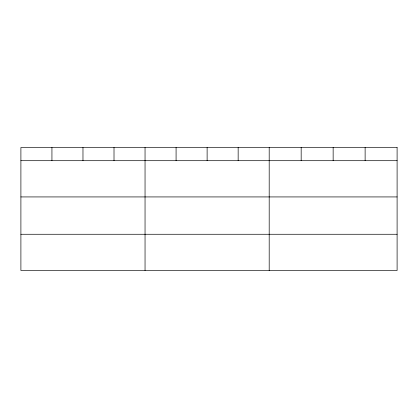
<?xml version="1.0" encoding="UTF-8"?>
<svg xmlns="http://www.w3.org/2000/svg" width="418" height="418" viewBox="0 0 418 418"><rect width="100%" height="100%" fill="white"/><g stroke="black" fill="none" stroke-linecap="round" stroke-linejoin="round"><path stroke-width="0.63" d="M20.9 160.695L397.1 160.695M20.9 196.93L397.1 196.93M20.9 234.268L397.1 234.268M365.123 147.497L365.123 160.695M333.146 147.497L333.146 160.695M301.169 147.497L301.169 160.695M269.192 147.497L269.192 270.503M238.155 147.497L238.155 160.695M207.119 147.497L207.119 160.695M176.082 147.497L176.082 160.695M145.046 147.497L145.046 270.503M114.009 147.497L114.009 160.695M82.973 147.497L82.973 160.695M51.937 147.497L51.937 160.695M397.1 147.497L20.9 147.497L20.9 270.503L397.1 270.503L397.1 147.497"/></g></svg>
